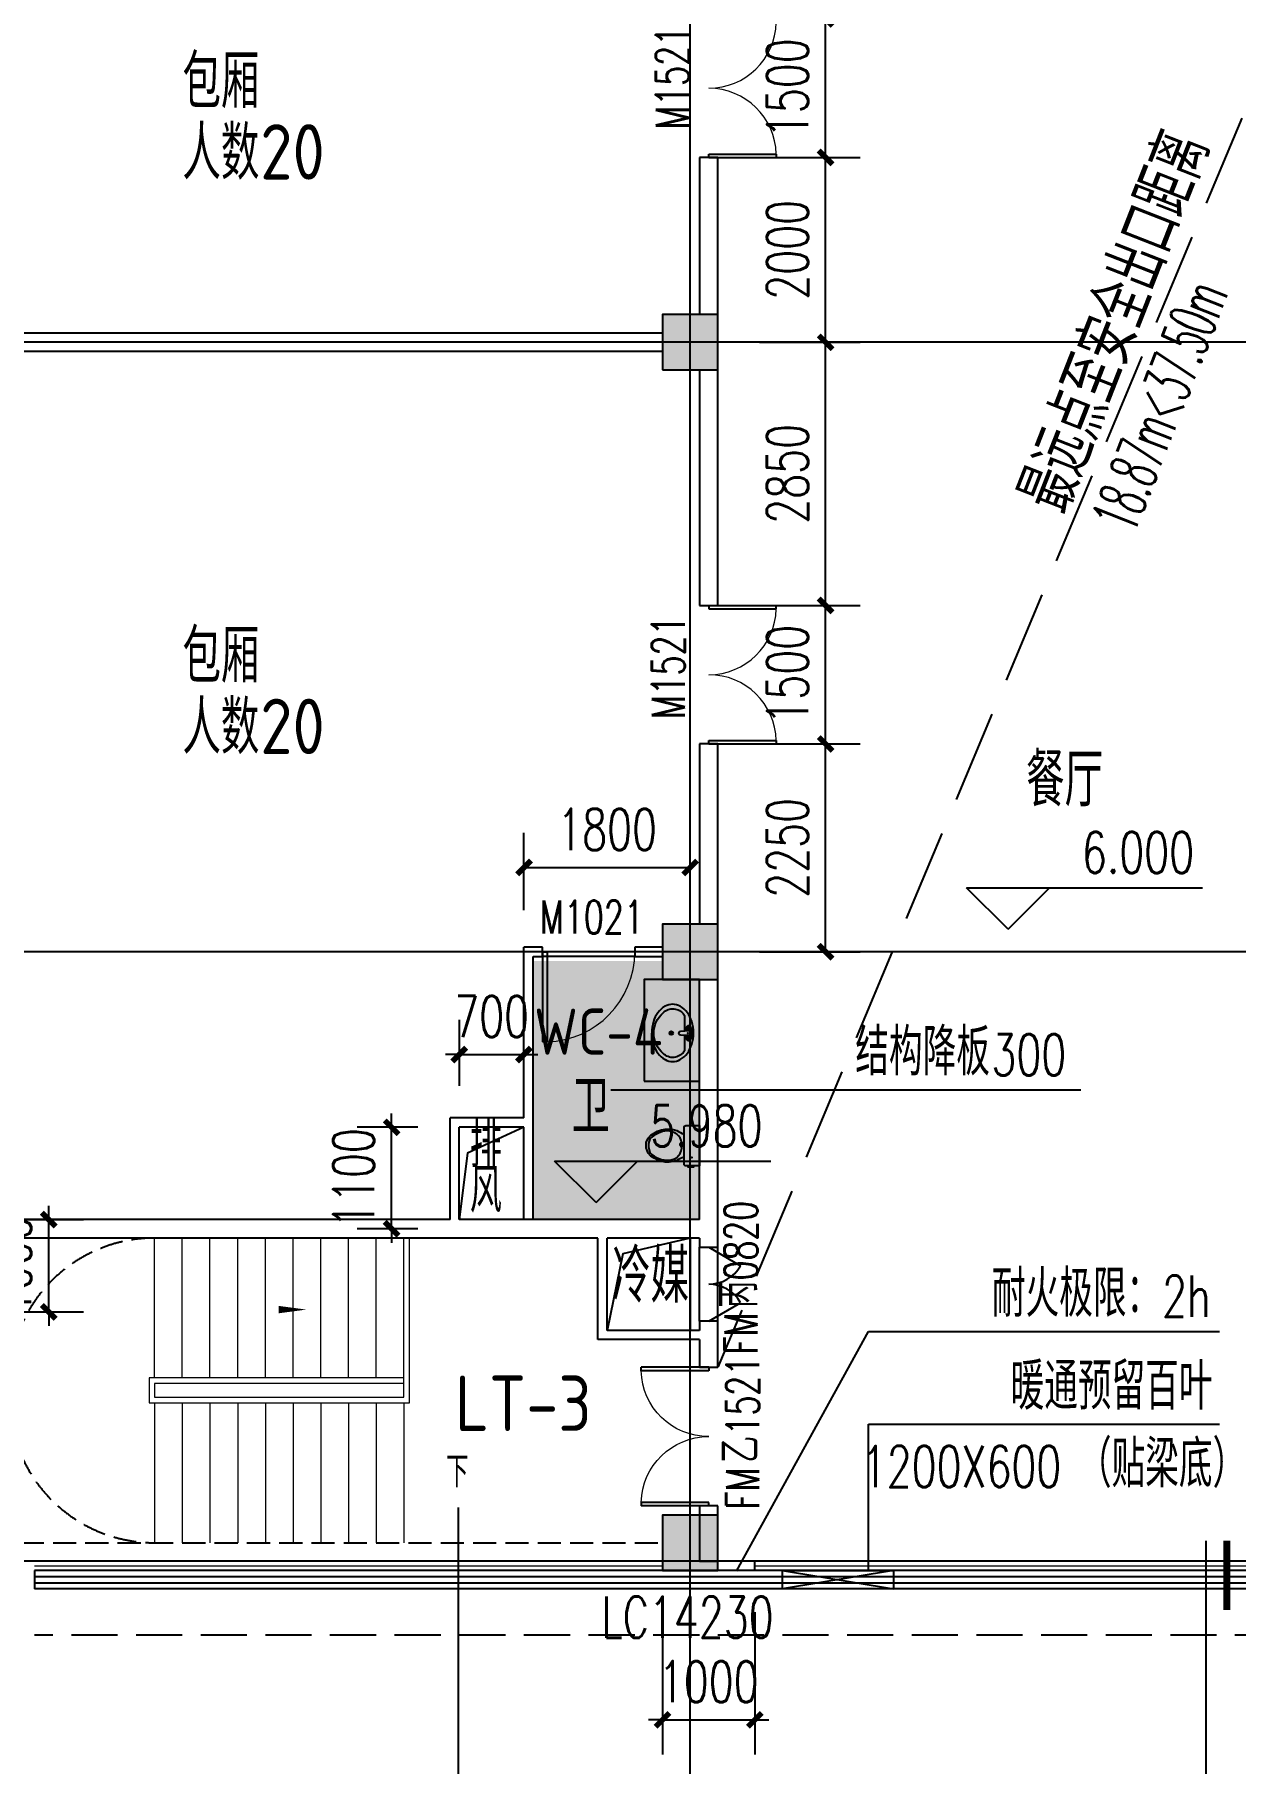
# Model space of a CAD drawing. Extents: x 1738711 to 2346805, y 1189731 to 2516152.
# Drawn here: x 1923092 to 1936096, y 1683836 to 1702557 of the extents above; entities that cross this region are included whole.
import ezdxf

# ---------------------------------------------------------------- set-up
doc = ezdxf.new("R2010")
doc.units = 0
doc.header["$LTSCALE"] = 1000
doc.header["$MEASUREMENT"] = 0
doc.linetypes.add('DASH', pattern=[0.35, 0.25, -0.1])
doc.linetypes.add('复件 140224通州运河二期售楼部条件图_t3$0$X-ME SHAFT SH$0$X-B2$0$WATER_LINE', pattern=[0])
for name, color, linetype in [('AR-TEXT', 7, 'Continuous'), ('COLUMN', 9, 'Continuous'), ('DIM_ELEV', 3, 'Continuous'), ('DIM_IDEN', 3, 'Continuous'), ('DIM_LEAD', 3, 'Continuous'), ('DIM_SYMB', 3, 'Continuous'), ('DOTE', 1, 'Continuous'), ('LVTRY', 6, 'Continuous'), ('PUB_DIM', 3, 'Continuous'), ('PUB_HATCH', 8, 'Continuous'), ('PUB_TEXT', 7, 'Continuous'), ('WALL', 40, 'Continuous'), ('WINDOW', 144, 'Continuous'), ('WINDOW_TEXT', 7, 'Continuous'), ('文字', 6, 'Continuous'), ('疏散距离', 211, 'DASH'), ('看线', 8, 'Continuous')]:
    doc.layers.add(name, color=color, linetype=linetype)
doc.layers.add('STAIR', color=2, linetype='Continuous', lineweight=5)
doc.layers.add('栏杆', color=6, linetype='Continuous', lineweight=15)
doc.styles.add('_TCH_DIM', font='SIMPLEX', dxfattribs={"bigfont": 'GBCBIG'})
doc.styles.add('_TCH_DIM_T3', font='SIMPLEX', dxfattribs={"width": 0.705882, "bigfont": 'GBCBIG'})
doc.styles.add('_TCH_WINDOW', font='SIMPLEX', dxfattribs={"height": 3.5, "bigfont": 'GBCBIG'})
doc.styles.get("Standard").update_dxf_attribs({"font": 'gbenor.shx', "bigfont": 'gbcbig.shx'})
doc.dimstyles.new('_TCH_ARCH&&150', dxfattribs={"dimtxt": 446.25, "dimasz": 150, "dimexe": 375, "dimexo": 450, "dimgap": 189.375, "dimtad": 1, "dimdec": 0, "dimzin": 0, "dimdsep": 46, "dimtxsty": '_TCH_DIM_T3', "dimblk": 'ARCHTICK', "dimcen": 0.09, "dimclrt": 7, "dimazin": 2, "dimtfac": 1, "dimtdec": 0, "dimtix": 1, "dimtmove": 2, "dimatfit": 3, "dimfxl": 1, "dimtolj": 1, "dimtzin": 0, "dimarcsym": 0})

# ---------------------------------------------------------------- blocks, each defined once
blk = doc.blocks.new('$lvtry$00000214')
at = {"color": 0}
blk.add_lwpolyline([(-198, -166), (198, -166, 0.414214), (218, -146), (218, 0), (-218, 0), (-218, -146, 0.414214)], format="xyb", close=True, dxfattribs=at)
blk.add_lwpolyline([(-218, -64), (-232, -64), (-232, -122), (-218, -122)], close=True, dxfattribs=at)
for points in [[(-124, -167, -0.078767), (-161, -243, 0.305356), (-82, -557), (-23, -578), (36, -578), (82, -557, 0.297885), (164, -243, -0.072356), (124, -167, 2.053922)], [(108, -225, -0.300989), (144, -427, -0.075183), (74, -538), (24, -552), (-13, -552), (-74, -538, -0.223014), (-156, -322, -0.196873), (-108, -225, -0.355349), (108, -225, -0.708891)]]:
    blk.add_lwpolyline(points, format="xyb", dxfattribs=at)
for p in [(-129, -81), (0, -357)]:
    blk.add_point(p, dxfattribs=at)
blk = doc.blocks.new('$lvtry$00000196')
at = {"color": 0}
for points in [[(219, -385, 0.106486), (289, -308, 0.130324), (310, -225, 0.130324), (289, -143, 0.106486), (219, -66, 0.084172), (123, -18, 0.073176), (0, 0, 0.073176), (-123, -18, 0.084172), (-219, -66, 0.106486), (-289, -143, 0.130324), (-310, -225, 0.130324), (-289, -308, 0.106486), (-219, -385, 0.084172), (-123, -433, 0.073176), (0, -451, 0.073176), (123, -433, 0.084172)], [(-22, -44), (-17, -142, 1), (21, -142), (26, -44, 0.493794)]]:
    blk.add_lwpolyline(points, format="xyb", close=True, dxfattribs=at)
for points in [[(-218, -329, -0.467303), (-199, -103, -0.154885), (-179, -96), (-17, -96, -0.154885)], [(21, -96), (183, -96, -0.154885), (203, -103, -0.467303), (222, -329, -0.210278), (2, -430, -0.210278), (-218, -329, -0.467303)]]:
    blk.add_lwpolyline(points, format="xyb", dxfattribs=at)
for points in [[(-52, -25), (56, -25)], [(-52, -78), (-20, -78)], [(24, -78), (56, -78)]]:
    blk.add_lwpolyline(points, dxfattribs=at)
for centre, radius in [((-52, -52), 19.4), ((-52, -52), 12.6), ((56, -52), 19.4), ((56, -52), 12.6), ((2, -241), 19.7), ((2, -241), 14.7)]:
    blk.add_circle(centre, radius, dxfattribs=at)
for centre, start, end in [((-52, -52), 90, 270), ((56, -52), 270, 90)]:
    blk.add_arc(centre, 26.5, start, end, dxfattribs=at)
for p in [(2, -62), (2, -241)]:
    blk.add_point(p, dxfattribs=at)
blk = doc.blocks.new('hgerahgrehre')
at = {"layer": '看线'}
for p, q in [((1923667, 1595055), (1923867, 1596255)), ((1923667, 1596255), (1923867, 1595055))]:
    blk.add_line(p, q, dxfattribs=at)
blk.add_lwpolyline([(1923667, 1595055), (1923667, 1596255), (1923867, 1596255), (1923867, 1595055)], close=True, dxfattribs=at)
blk = doc.blocks.new('_ArchTick')
at = {"color": 0, "linetype": 'ByBlock', "const_width": 0.4}
blk.add_lwpolyline([(-0.5, -0.5), (0.5, 0.5)], dxfattribs=at)
blk = doc.blocks.new('*D268')
at = {"layer": 'Defpoints', "color": 0, "transparency": 16777216}
for p in [(1929892, 1685925), (1930892, 1685925), (1930892, 1684308)]:
    blk.add_point(p, dxfattribs=at)
at = {"layer": 'PUB_DIM', "color": 0, "lineweight": -2, "transparency": 16777216}
for p, q in [((1929892, 1685475), (1929892, 1683933)), ((1930892, 1685475), (1930892, 1683933)), ((1929892, 1684308), (1929742, 1684308)), ((1929892, 1684308), (1930892, 1684308)), ((1930892, 1684308), (1931042, 1684308))]:
    blk.add_line(p, q, dxfattribs=at)
at = {"layer": 'PUB_DIM', "color": 0, "lineweight": -2, "transparency": 16777216, "xscale": 150, "yscale": 150, "zscale": 150}
blk.add_blockref('_ArchTick', (1929892, 1684308), dxfattribs=at)
at = {"layer": 'PUB_DIM', "color": 0, "lineweight": -2, "transparency": 16777216, "xscale": 150, "yscale": 150, "zscale": 150, "rotation": 180}
blk.add_blockref('_ArchTick', (1930892, 1684308), dxfattribs=at)
at = {"layer": 'PUB_DIM', "color": 7, "transparency": 16777216, "insert": (1930392, 1684721), "char_height": 446.2, "attachment_point": 5, "style": '_TCH_DIM_T3'}
blk.add_mtext('\\A1;1000', dxfattribs=at)
blk = doc.blocks.new('*D324')
at = {"layer": 'Defpoints', "color": 0, "transparency": 16777216}
for p in [(1928392, 1691512), (1927692, 1690725), (1928392, 1690725)]:
    blk.add_point(p, dxfattribs=at)
at = {"layer": 'PUB_DIM', "color": 0, "lineweight": -2, "transparency": 16777216}
for p, q in [((1927692, 1691175), (1927692, 1691887)), ((1928392, 1691175), (1928392, 1691887)), ((1927692, 1691512), (1927542, 1691512)), ((1927692, 1691512), (1928392, 1691512)), ((1928392, 1691512), (1928542, 1691512))]:
    blk.add_line(p, q, dxfattribs=at)
at = {"layer": 'PUB_DIM', "color": 0, "lineweight": -2, "transparency": 16777216, "xscale": 150, "yscale": 150, "zscale": 150}
blk.add_blockref('_ArchTick', (1927692, 1691512), dxfattribs=at)
at = {"layer": 'PUB_DIM', "color": 0, "lineweight": -2, "transparency": 16777216, "xscale": 150, "yscale": 150, "zscale": 150, "rotation": 180}
blk.add_blockref('_ArchTick', (1928392, 1691512), dxfattribs=at)
at = {"layer": 'PUB_DIM', "color": 7, "transparency": 16777216, "insert": (1928042, 1691924), "char_height": 446.2, "attachment_point": 5, "style": '_TCH_DIM_T3'}
blk.add_mtext('\\A1;700', dxfattribs=at)
blk = doc.blocks.new('*D325')
at = {"layer": 'Defpoints', "color": 0, "transparency": 16777216}
for p in [(1926959, 1690725), (1927692, 1690725), (1927692, 1689625)]:
    blk.add_point(p, dxfattribs=at)
at = {"layer": 'PUB_DIM', "color": 0, "lineweight": -2, "transparency": 16777216}
for p, q in [((1926959, 1690725), (1926959, 1690875)), ((1927242, 1690725), (1926584, 1690725)), ((1926959, 1689625), (1926959, 1690725)), ((1927242, 1689625), (1926584, 1689625)), ((1926959, 1689625), (1926959, 1689475))]:
    blk.add_line(p, q, dxfattribs=at)
at = {"layer": 'PUB_DIM', "color": 0, "lineweight": -2, "transparency": 16777216, "xscale": 150, "yscale": 150, "zscale": 150}
for p, rotation in [((1926959, 1690725), 270), ((1926959, 1689625), 90)]:
    blk.add_blockref('_ArchTick', p, dxfattribs=dict(at, rotation=rotation))
at = {"layer": 'PUB_DIM', "color": 7, "transparency": 16777216, "insert": (1926547, 1690175), "char_height": 446.2, "attachment_point": 5, "rotation": 90, "style": '_TCH_DIM_T3'}
blk.add_mtext('\\A1;1100', dxfattribs=at)
blk = doc.blocks.new('*D2798')
at = {"layer": 'Defpoints', "color": 0, "transparency": 16777216}
for p in [(1930192, 1693538), (1928392, 1692625), (1930192, 1692625)]:
    blk.add_point(p, dxfattribs=at)
at = {"layer": 'PUB_DIM', "color": 0, "lineweight": -2, "transparency": 16777216}
for p, q in [((1928392, 1693075), (1928392, 1693913)), ((1930192, 1693075), (1930192, 1693913)), ((1928392, 1693538), (1930192, 1693538))]:
    blk.add_line(p, q, dxfattribs=at)
at = {"layer": 'PUB_DIM', "color": 0, "lineweight": -2, "transparency": 16777216, "xscale": 150, "yscale": 150, "zscale": 150, "rotation": 180}
blk.add_blockref('_ArchTick', (1928392, 1693538), dxfattribs=at)
at = {"layer": 'PUB_DIM', "color": 0, "lineweight": -2, "transparency": 16777216, "xscale": 150, "yscale": 150, "zscale": 150}
blk.add_blockref('_ArchTick', (1930192, 1693538), dxfattribs=at)
at = {"layer": 'PUB_DIM', "color": 7, "transparency": 16777216, "insert": (1929292, 1693950), "char_height": 446.2, "attachment_point": 5, "style": '_TCH_DIM_T3'}
blk.add_mtext('\\A1;1800', dxfattribs=at)
blk = doc.blocks.new('*D2936')
at = {"layer": 'Defpoints', "color": 0, "transparency": 16777216}
for p in [(1930492, 1694875), (1931658, 1694875), (1930492, 1692625)]:
    blk.add_point(p, dxfattribs=at)
at = {"layer": 'PUB_DIM', "color": 0, "lineweight": -2, "transparency": 16777216}
for p, q in [((1930942, 1694875), (1932033, 1694875)), ((1931658, 1692625), (1931658, 1694875)), ((1930942, 1692625), (1932033, 1692625))]:
    blk.add_line(p, q, dxfattribs=at)
at = {"layer": 'PUB_DIM', "color": 0, "lineweight": -2, "transparency": 16777216, "xscale": 150, "yscale": 150, "zscale": 150}
for p, rotation in [((1931658, 1694875), 90), ((1931658, 1692625), 270)]:
    blk.add_blockref('_ArchTick', p, dxfattribs=dict(at, rotation=rotation))
at = {"layer": 'PUB_DIM', "color": 7, "transparency": 16777216, "insert": (1931245, 1693750), "char_height": 446.2, "attachment_point": 5, "rotation": 90, "style": '_TCH_DIM_T3'}
blk.add_mtext('\\A1;2250', dxfattribs=at)
blk = doc.blocks.new('*D2937')
at = {"layer": 'Defpoints', "color": 0, "transparency": 16777216}
for p in [(1930492, 1696375), (1931658, 1696375), (1930492, 1694875)]:
    blk.add_point(p, dxfattribs=at)
at = {"layer": 'PUB_DIM', "color": 0, "lineweight": -2, "transparency": 16777216}
for p, q in [((1930942, 1696375), (1932033, 1696375)), ((1931658, 1694875), (1931658, 1696375)), ((1930942, 1694875), (1932033, 1694875))]:
    blk.add_line(p, q, dxfattribs=at)
at = {"layer": 'PUB_DIM', "color": 0, "lineweight": -2, "transparency": 16777216, "xscale": 150, "yscale": 150, "zscale": 150}
for p, rotation in [((1931658, 1696375), 90), ((1931658, 1694875), 270)]:
    blk.add_blockref('_ArchTick', p, dxfattribs=dict(at, rotation=rotation))
at = {"layer": 'PUB_DIM', "color": 7, "transparency": 16777216, "insert": (1931245, 1695625), "char_height": 446.2, "attachment_point": 5, "rotation": 90, "style": '_TCH_DIM_T3'}
blk.add_mtext('\\A1;1500', dxfattribs=at)
blk = doc.blocks.new('*D2938')
at = {"layer": 'Defpoints', "color": 0, "transparency": 16777216}
for p in [(1930492, 1699225), (1931658, 1699225), (1930492, 1696375)]:
    blk.add_point(p, dxfattribs=at)
at = {"layer": 'PUB_DIM', "color": 0, "lineweight": -2, "transparency": 16777216}
for p, q in [((1930942, 1699225), (1932033, 1699225)), ((1931658, 1696375), (1931658, 1699225)), ((1930942, 1696375), (1932033, 1696375))]:
    blk.add_line(p, q, dxfattribs=at)
at = {"layer": 'PUB_DIM', "color": 0, "lineweight": -2, "transparency": 16777216, "xscale": 150, "yscale": 150, "zscale": 150}
for p, rotation in [((1931658, 1699225), 90), ((1931658, 1696375), 270)]:
    blk.add_blockref('_ArchTick', p, dxfattribs=dict(at, rotation=rotation))
at = {"layer": 'PUB_DIM', "color": 7, "transparency": 16777216, "insert": (1931245, 1697800), "char_height": 446.2, "attachment_point": 5, "rotation": 90, "style": '_TCH_DIM_T3'}
blk.add_mtext('\\A1;2850', dxfattribs=at)
blk = doc.blocks.new('*D2939')
at = {"layer": 'Defpoints', "color": 0, "transparency": 16777216}
for p in [(1930492, 1701226), (1931658, 1701226), (1930492, 1699225)]:
    blk.add_point(p, dxfattribs=at)
at = {"layer": 'PUB_DIM', "color": 0, "lineweight": -2, "transparency": 16777216}
for p, q in [((1930942, 1701226), (1932033, 1701226)), ((1931658, 1699225), (1931658, 1701226)), ((1930942, 1699225), (1932033, 1699225))]:
    blk.add_line(p, q, dxfattribs=at)
at = {"layer": 'PUB_DIM', "color": 0, "lineweight": -2, "transparency": 16777216, "xscale": 150, "yscale": 150, "zscale": 150}
for p, rotation in [((1931658, 1701226), 90), ((1931658, 1699225), 270)]:
    blk.add_blockref('_ArchTick', p, dxfattribs=dict(at, rotation=rotation))
at = {"layer": 'PUB_DIM', "color": 7, "transparency": 16777216, "insert": (1931245, 1700226), "char_height": 446.2, "attachment_point": 5, "rotation": 90, "style": '_TCH_DIM_T3'}
blk.add_mtext('\\A1;2000', dxfattribs=at)
blk = doc.blocks.new('*D2940')
at = {"layer": 'Defpoints', "color": 0, "transparency": 16777216}
for p in [(1930492, 1702726), (1931658, 1702726), (1930492, 1701226)]:
    blk.add_point(p, dxfattribs=at)
at = {"layer": 'PUB_DIM', "color": 0, "lineweight": -2, "transparency": 16777216}
for p, q in [((1930942, 1702726), (1932033, 1702726)), ((1931658, 1701226), (1931658, 1702726)), ((1930942, 1701226), (1932033, 1701226))]:
    blk.add_line(p, q, dxfattribs=at)
at = {"layer": 'PUB_DIM', "color": 0, "lineweight": -2, "transparency": 16777216, "xscale": 150, "yscale": 150, "zscale": 150}
for p, rotation in [((1931658, 1702726), 90), ((1931658, 1701226), 270)]:
    blk.add_blockref('_ArchTick', p, dxfattribs=dict(at, rotation=rotation))
at = {"layer": 'PUB_DIM', "color": 7, "transparency": 16777216, "insert": (1931245, 1701976), "char_height": 446.2, "attachment_point": 5, "rotation": 90, "style": '_TCH_DIM_T3'}
blk.add_mtext('\\A1;1500', dxfattribs=at)
blk = doc.blocks.new('*D2975')
at = {"layer": 'Defpoints', "color": 0, "transparency": 16777216}
for p in [(1922392, 1689725), (1923246, 1689725), (1922392, 1688725)]:
    blk.add_point(p, dxfattribs=at)
at = {"layer": 'PUB_DIM', "color": 0, "lineweight": -2, "transparency": 16777216}
for p, q in [((1923246, 1689725), (1923246, 1689875)), ((1922842, 1689725), (1923621, 1689725)), ((1923246, 1688725), (1923246, 1689725)), ((1922842, 1688725), (1923621, 1688725)), ((1923246, 1688725), (1923246, 1688575))]:
    blk.add_line(p, q, dxfattribs=at)
at = {"layer": 'PUB_DIM', "color": 0, "lineweight": -2, "transparency": 16777216, "xscale": 150, "yscale": 150, "zscale": 150}
for p, rotation in [((1923246, 1689725), 270), ((1923246, 1688725), 90)]:
    blk.add_blockref('_ArchTick', p, dxfattribs=dict(at, rotation=rotation))
at = {"layer": 'PUB_DIM', "color": 7, "transparency": 16777216, "insert": (1922834, 1689225), "char_height": 446.2, "attachment_point": 5, "rotation": 90, "style": '_TCH_DIM_T3'}
blk.add_mtext('\\A1;1000', dxfattribs=at)
blk = doc.blocks.new('$TCHSYS$WIN2D')
for p, q in [((-0.5, 0.5), (0.5, 0.5)), ((-0.5, 0.5), (-0.5, -0.5)), ((0.5, 0.5), (0.5, -0.5)), ((0.5, 0.1667), (-0.5, 0.1667)), ((0.5, -0.1667), (-0.5, -0.1667)), ((-0.5, -0.5), (0.5, -0.5))]:
    blk.add_line(p, q)
blk = doc.blocks.new('$DorLib2D$00000002')
for p, q in [((-0.5, 0), (-0.5, 0.4875)), ((-0.475, 0.4875), (-0.5, 0.4875)), ((-0.475, 0), (-0.475, 0.4875)), ((0.475, 0), (0.475, 0.4875)), ((0.475, 0.4875), (0.5, 0.4875)), ((0.5, 0), (0.5, 0.4875)), ((-0.5, 0), (-0.475, 0)), ((0.5, 0), (0.475, 0))]:
    blk.add_line(p, q)
at = {"lineweight": 13}
for centre, start, end in [((-0.4875, 0), 0, 88.53072), ((0.4875, 0), 91.46928, 180)]:
    blk.add_arc(centre, 0.4875, start, end, dxfattribs=at)
blk = doc.blocks.new('$DorLib2D$00000001')
for p, q in [((0.45, 0.975), (0.5, 0.975)), ((0.45, 0), (0.45, 0.975)), ((0.5, 0), (0.5, 0.975)), ((0.5, 0), (0.45, 0))]:
    blk.add_line(p, q)
at = {"lineweight": 13}
blk.add_arc((0.475, 0), 0.975, 91.4693, 180, dxfattribs=at)
blk = doc.blocks.new('$DorLib2D$00000231')
at = {"color": 0}
for p, q in [((-0.5, 0), (-0.25, 0.433)), ((0.5, 0), (0.25, 0.433))]:
    blk.add_line(p, q, dxfattribs=at)
for centre, start, end in [((-0.5, 0), 0, 60), ((0.5, 0), 120, 180)]:
    blk.add_arc(centre, 0.5, start, end, dxfattribs=at)
blk = doc.blocks.new('_FZH')
blk.add_lwpolyline([(-0.5, -0.5), (0.5, -0.5), (0.5, 0.5), (-0.5, 0.5)], close=True)
at = {"layer": 'PUB_HATCH'}
blk.add_solid([(-0.5, -0.5), (0.5, -0.5), (-0.5, 0.5), (0.5, 0.5)], dxfattribs=at)

msp = doc.modelspace()

# ---------------------------------------------------------------- hatches: boundary and pattern name
at = {"layer": '看线'}
h = msp.add_hatch(dxfattribs=at)
h.set_pattern_fill('碎沙', color=256, scale=100, style=0)
h.set_pattern_definition([(37.5, (0, 0), (-8.000156, 244.706619), [0, -193.04, 0, -215.9, 0, -206.375]), (7.5, (0, 0), (224.76164, 358.41255), [0, -104.14, 0, -173.99, 0, -66.675]), (327.5, (-156.2, 0), (395.496185, 0.718592), [0, -63.5, 0, -228.6, 0, -298.45]), (317.5, (-156.2, 0), (381.778226, 111.46466), [0, -31.75, 0, -149.86, 0, -171.45])])
h.paths.add_polyline_path([(1928491.9, 1705925.4), (1928491.9, 1708525.4), (1930291.9, 1708525.4), (1930291.9, 1706125.4), (1929891.9, 1706125.4), (1929891.9, 1705925.4)])
h.paths.add_polyline_path([(1928491.9, 1703125.4), (1928491.9, 1705725.4), (1929891.9, 1705725.4), (1929891.9, 1705525.4), (1930291.9, 1705525.4), (1930291.9, 1703125.4)])
h.paths.add_polyline_path([(1928491.9, 1689725.4), (1928491.9, 1692525.4), (1929891.9, 1692525.4), (1929891.9, 1692325.4), (1930291.9, 1692325.4), (1930291.9, 1689775.4), (1930291.9, 1689725.4)])

# ---------------------------------------------------------------- linework, layer by layer
at = {"layer": 'DIM_ELEV'}
for p, q in [((1933634.3, 1692869.1), (1933184.3, 1693319.1)), ((1933184.3, 1693319.1), (1935738.2, 1693319.1)), ((1933634.3, 1692869.1), (1934084.3, 1693319.1)), ((1929172.8, 1689908.8), (1928722.8, 1690358.8)), ((1928722.8, 1690358.8), (1931064.7, 1690358.8)), ((1929172.8, 1689908.8), (1929622.8, 1690358.8))]:
    msp.add_line(p, q, dxfattribs=at)
at = {"layer": 'DIM_IDEN'}
for p, q in [((1927678.1, 1686606.2), (1927678.1, 1674300.5)), ((1935776.8, 1686247.2), (1935776.8, 1673934.1))]:
    msp.add_line(p, q, dxfattribs=at)
msp.add_lwpolyline([(1927678.1, 1686606.2, 1), (1927678.1, 1686606.2, 1)], format="xyb", close=True, dxfattribs=at)
at = {"layer": 'DIM_IDEN', "const_width": 75}
msp.add_lwpolyline([(1936001.8, 1686247.2), (1936001.8, 1685497.2)], dxfattribs=at)
at = {"layer": 'DIM_LEAD'}
for p, q in [((1929332.8, 1691129.5), (1931974.6, 1691129.5)), ((1931974.6, 1691129.5), (1934421.5, 1691129.5)), ((1930691.9, 1685919.3), (1932123.8, 1688514.2)), ((1930691.9, 1685919.3), (1932123.8, 1688514.2)), ((1932123.8, 1688514.2), (1935923.9, 1688514.2)), ((1932123.8, 1685925.4), (1932123.8, 1687509.8)), ((1932123.8, 1685925.4), (1932123.8, 1687509.8)), ((1932123.8, 1687509.8), (1935923.9, 1687509.8))]:
    msp.add_line(p, q, dxfattribs=at)
at = {"layer": 'DIM_SYMB'}
msp.add_lwpolyline([(1927441.9, 1687000.4, 0, 0, 0), (1923525, 1687000.4, 0, 0, 0), (1923525, 1688750.4, 0, 0, 0), (1926035.2, 1688750.4, 0, 80, 0), (1925735.2, 1688750.4, 0, 0, 0)], format="xyseb", dxfattribs=at)
at = {"layer": 'DOTE'}
for p, q in [((1930191.9, 1683557.1), (1930191.9, 1721249.3)), ((2001891.9, 1699225.4), (1919991.9, 1699225.4)), ((2001891.9, 1692625.4), (1919991.9, 1692625.4)), ((2001891.9, 1686025.4), (1919991.9, 1686025.4))]:
    msp.add_line(p, q, dxfattribs=at)
at = {"layer": 'LVTRY'}
msp.add_lwpolyline([(1929691.9, 1691225.4), (1930291.9, 1691225.4), (1930291.9, 1692325.4), (1929691.9, 1692325.4)], close=True, dxfattribs=at)
at = {"layer": 'STAIR'}
for p, q in [((1924391.9, 1688010.4), (1924391.9, 1689525.4)), ((1924691.9, 1688010.4), (1924691.9, 1689525.4)), ((1924991.9, 1688010.4), (1924991.9, 1689525.4)), ((1925291.9, 1688010.4), (1925291.9, 1689525.4)), ((1925591.9, 1688010.4), (1925591.9, 1689525.4)), ((1925891.9, 1688010.4), (1925891.9, 1689525.4)), ((1926191.9, 1688010.4), (1926191.9, 1689525.4)), ((1926491.9, 1688010.4), (1926491.9, 1689525.4)), ((1926791.9, 1688010.4), (1926791.9, 1689525.4)), ((1927091.9, 1687800.4), (1927091.9, 1689525.4)), ((1927151.9, 1687740.4), (1927151.9, 1689525.4)), ((1927091.9, 1688010.4), (1924331.9, 1688010.4)), ((1924331.9, 1688010.4), (1924331.9, 1687740.4)), ((1927091.9, 1687950.4), (1924391.9, 1687950.4)), ((1924391.9, 1687950.4), (1924391.9, 1687800.4)), ((1924331.9, 1687740.4), (1927151.9, 1687740.4)), ((1924391.9, 1687800.4), (1927091.9, 1687800.4)), ((1924391.9, 1687740.4), (1924391.9, 1686225.4)), ((1924691.9, 1687740.4), (1924691.9, 1686225.4)), ((1924991.9, 1687740.4), (1924991.9, 1686225.4)), ((1925291.9, 1687740.4), (1925291.9, 1686225.4)), ((1925591.9, 1687740.4), (1925591.9, 1686225.4)), ((1925891.9, 1687740.4), (1925891.9, 1686225.4)), ((1926191.9, 1687740.4), (1926191.9, 1686225.4)), ((1926491.9, 1687740.4), (1926491.9, 1686225.4)), ((1926791.9, 1687740.4), (1926791.9, 1686225.4)), ((1927091.9, 1687740.4), (1927091.9, 1686225.4))]:
    msp.add_line(p, q, dxfattribs=at)
at = {"layer": 'WALL'}
for p, q in [((1930491.9, 1701225.9), (1930291.9, 1701225.9)), ((1930291.9, 1701225.9), (1930291.9, 1699525.4)), ((1930491.9, 1699525.4), (1930491.9, 1701225.9)), ((1929891.9, 1699325.4), (1922591.9, 1699325.4)), ((1929891.9, 1699125.4), (1922591.9, 1699125.4)), ((1930291.9, 1698925.4), (1930291.9, 1696375.4)), ((1930491.9, 1696375.4), (1930491.9, 1698925.4)), ((1930291.9, 1696375.4), (1930491.9, 1696375.4)), ((1930491.9, 1694875.4), (1930291.9, 1694875.4)), ((1930291.9, 1694875.4), (1930291.9, 1692925.4)), ((1930491.9, 1692925.4), (1930491.9, 1694875.4)), ((1928591.9, 1692675.4), (1928391.9, 1692675.4)), ((1928391.9, 1690825.4), (1928391.9, 1692675.4)), ((1928491.9, 1692575.4), (1928591.9, 1692575.4)), ((1928491.9, 1690775.4), (1928491.9, 1692575.4)), ((1928591.9, 1692575.4), (1928591.9, 1692675.4)), ((1929891.9, 1692675.4), (1929591.9, 1692675.4)), ((1929591.9, 1692675.4), (1929591.9, 1692575.4)), ((1929591.9, 1692575.4), (1929891.9, 1692575.4)), ((1930291.9, 1689725.4), (1930291.9, 1692325.4)), ((1930491.9, 1689625.4), (1930491.9, 1692325.4)), ((1928391.9, 1690825.4), (1927591.9, 1690825.4)), ((1927591.9, 1689725.4), (1927591.9, 1690825.4)), ((1928391.9, 1690725.4), (1927691.9, 1690725.4)), ((1927691.9, 1689725.4), (1927691.9, 1690725.4)), ((1928391.9, 1689725.4), (1928391.9, 1690725.4)), ((1928491.9, 1689725.4), (1928491.9, 1690775.4)), ((1927591.9, 1689725.4), (1922191.9, 1689725.4)), ((1927741.9, 1689725.4), (1927691.9, 1689725.4)), ((1928391.9, 1689725.4), (1927741.9, 1689725.4)), ((1928791.9, 1689725.4), (1928391.9, 1689725.4)), ((1929041.9, 1689725.4), (1928791.9, 1689725.4)), ((1929241.9, 1689725.4), (1929041.9, 1689725.4)), ((1930291.9, 1689725.4), (1929241.9, 1689725.4)), ((1927641.9, 1689525.4), (1922391.9, 1689525.4)), ((1927741.9, 1689525.4), (1927641.9, 1689525.4)), ((1928391.9, 1689525.4), (1927741.9, 1689525.4)), ((1928791.9, 1689525.4), (1928391.9, 1689525.4)), ((1929041.9, 1689525.4), (1928791.9, 1689525.4)), ((1929191.9, 1689525.4), (1929041.9, 1689525.4)), ((1929191.9, 1688425.4), (1929191.9, 1689525.4)), ((1930291.9, 1689525.4), (1929291.9, 1689525.4)), ((1929291.9, 1688525.4), (1929291.9, 1689525.4)), ((1930291.9, 1688425.4), (1929191.9, 1688425.4)), ((1930291.9, 1688525.4), (1929291.9, 1688525.4)), ((1930891.9, 1686025.4), (1930491.9, 1686025.4)), ((1930491.9, 1685925.4), (1930491.9, 1686025.4)), ((1930891.9, 1685925.4), (1930891.9, 1686025.4)), ((1930891.9, 1685925.4), (1930491.9, 1685925.4))]:
    msp.add_line(p, q, dxfattribs=at)
at = {"layer": 'WALL', "linetype": '复件 140224通州运河二期售楼部条件图_t3$0$X-ME SHAFT SH$0$X-B2$0$WATER_LINE'}
for p, q in [((1930491.9, 1689425.4), (1930491.9, 1689625.4)), ((1930291.9, 1689525.4), (1930291.9, 1689425.4)), ((1930291.9, 1689425.4), (1930491.9, 1689425.4)), ((1930491.9, 1688625.4), (1930291.9, 1688625.4)), ((1930291.9, 1688625.4), (1930291.9, 1688525.4)), ((1930491.9, 1688475.4), (1930491.9, 1688625.4)), ((1930291.9, 1688425.4), (1930291.9, 1688125.4)), ((1930491.9, 1688125.4), (1930491.9, 1688475.4)), ((1930291.9, 1688125.4), (1930491.9, 1688125.4)), ((1930491.9, 1686625.4), (1930291.9, 1686625.4)), ((1930291.9, 1686625.4), (1930291.9, 1686025.4)), ((1930491.9, 1686025.4), (1930491.9, 1686625.4)), ((1930291.9, 1686025.4), (1930491.9, 1686025.4))]:
    msp.add_line(p, q, dxfattribs=at)
at = {"layer": 'WINDOW'}
for p, q in [((1929591.9, 1692575.4), (1928591.9, 1692575.4)), ((1930291.9, 1688625.4), (1930291.9, 1689425.4)), ((1930491.9, 1688625.4), (1930491.9, 1689425.4))]:
    msp.add_line(p, q, dxfattribs=at)
at = {"layer": '栏杆'}
for points in [[(1923092.6, 1686025.4), (1929891.9, 1686025.4)], [(1930891.9, 1686025.4), (1937291.2, 1686025.4)], [(1923092.6, 1685975.4), (1929891.9, 1685975.4)], [(1930891.9, 1685975.4), (1937291.2, 1685975.4)]]:
    msp.add_lwpolyline(points, dxfattribs=at)
at = {"layer": '疏散距离', "ltscale": 4}
msp.add_lwpolyline([(1937791.9, 1705525.4), (1930491.9, 1688125.4)], dxfattribs=at)
at = {"layer": '看线', "ltscale": 2}
msp.add_line((1930191.9, 1689525.4), (1930191.9, 1688525.4), dxfattribs=at)
at = {"layer": '看线', "linetype": 'DASH'}
msp.add_line((1922591.9, 1686225.4), (1929891.9, 1686225.4), dxfattribs=at)
at = {"layer": '看线', "linetype": 'DASH', "ltscale": 2}
msp.add_line((1937291.2, 1685225.4), (1923092.2, 1685225.4), dxfattribs=at)
at = {"layer": '看线'}
msp.add_lwpolyline([(1928391.9, 1690725.4), (1927780.4, 1690444.1), (1927691.9, 1689725.4)], dxfattribs=at)
at = {"layer": '看线', "ltscale": 2}
msp.add_lwpolyline([(1930191.9, 1689525.4), (1929461.7, 1689355.8), (1929291.9, 1688525.4)], dxfattribs=at)
at = {"layer": '看线', "linetype": 'DASH'}
for centre, start, end in [((1924391.9, 1687950.4), 90, 182.7294), ((1924391.9, 1687800.4), 177.2706, 270)]:
    msp.add_arc(centre, 1575, start, end, dxfattribs=at)

# ---------------------------------------------------------------- block references
at = {"rotation": 270}
msp.add_blockref('hgerahgrehre', (336137.3, 3609592.7), dxfattribs=at)
at = {"layer": 'COLUMN', "linetype": '复件 140224通州运河二期售楼部条件图_t3$0$X-ME SHAFT SH$0$X-B2$0$WATER_LINE', "xscale": 600, "yscale": 600, "zscale": 600}
for p in [(1930191.9, 1699225.4), (1930191.9, 1692625.4), (1930191.9, 1686225.4)]:
    msp.add_blockref('_FZH', p, dxfattribs=at)
at = {"layer": 'LVTRY', "xscale": -1, "yscale": -1, "rotation": 90}
msp.add_blockref('$lvtry$00000196', (1930227.1, 1691746.3, 0), dxfattribs=at)
at = {"layer": 'LVTRY', "xscale": -1, "rotation": 270}
msp.add_blockref('$lvtry$00000214', (1930291.9, 1690525.4), dxfattribs=at)
at = {"layer": 'WINDOW'}
ref = msp.add_blockref('$DorLib2D$00000002', (1930391.9, 1701975.9), dxfattribs=dict(at, xscale=-1500, yscale=-1500, zscale=-1500, rotation=90.00000000035459))
ref.add_attrib('A', 'M1521', (1930175.5, 1701527.5), dxfattribs={"layer": 'WINDOW_TEXT', "ltscale": 0.5, "height": 357, "rotation": 90, "style": '_TCH_WINDOW', "width": 0.705882})
ref = msp.add_blockref('$DorLib2D$00000002', (1930391.9, 1695625.4), dxfattribs=dict(at, xscale=-1500, yscale=-1500, zscale=-1500, rotation=90.00000000032743))
ref.add_attrib('A', 'M1521', (1930133, 1695143.3), dxfattribs={"layer": 'WINDOW_TEXT', "ltscale": 0.5, "height": 357, "rotation": 90, "style": '_TCH_WINDOW', "width": 0.705882})
ref = msp.add_blockref('$DorLib2D$00000001', (1929091.9, 1692625.4), dxfattribs=dict(at, xscale=1000, yscale=1000, zscale=1000, rotation=179.9999999710814))
ref.add_attrib('A', 'M1021', (1928565.3, 1692821.9), dxfattribs={"layer": 'WINDOW_TEXT', "ltscale": 0.5, "height": 357, "rotation": 360, "style": '_TCH_WINDOW', "width": 0.705882})
at = {"layer": 'WINDOW', "rotation": 90}
for name, p, xscale, yscale, zscale in [('$DorLib2D$00000231', (1930391.9, 1689025.4), -800, -800, -800), ('$DorLib2D$00000002', (1930391.9, 1687375.4), -1500, 1500, -1500)]:
    msp.add_blockref(name, p, dxfattribs=dict(at, xscale=xscale, yscale=yscale, zscale=zscale))
at = {"layer": 'WINDOW', "linetype": '复件 140224通州运河二期售楼部条件图_t3$0$X-ME SHAFT SH$0$X-B2$0$WATER_LINE'}
ref = msp.add_blockref('$TCHSYS$WIN2D', (1930191.9, 1685825.4), dxfattribs=dict(at, xscale=14199, yscale=-200, zscale=14199, rotation=180.0000000044952))
ref.add_attrib('A', 'LC14230', (1929231.9, 1685195.9), dxfattribs={"layer": 'WINDOW_TEXT', "linetype": '复件 140224通州运河二期售楼部条件图_t3$0$X-ME SHAFT SH$0$X-B2$0$WATER_LINE', "ltscale": 0.5, "height": 446.25, "rotation": 0, "style": '_TCH_WINDOW', "width": 0.705882})

# ---------------------------------------------------------------- texts
at = {"layer": 'AR-TEXT'}
for s, height, p in [('包厢', 578.72, (1924693.3, 1701757.3)), ('人数', 578.72, (1924693.3, 1700986.7)), ('20', 600, (1925535.8, 1700986.7)), ('包厢', 578.72, (1924693.3, 1695536.4)), ('人数', 578.72, (1924693.3, 1694765.8)), ('20', 600, (1925535.8, 1694765.8)), ('餐厅', 578.72, (1933829.5, 1694197.5)), ('WC-4', 500, (1928500.6, 1691510.4)), ('卫', 578.7, (1928906.6, 1690657.6)), ('排', 482.3, (1927805.1, 1690288.9)), ('风', 482.3, (1927805.1, 1689801.4)), ('冷媒', 578.72, (1929345.9, 1688825.7)), ('LT-3', 600, (1927644.9, 1687436.1))]:
    msp.add_text(s, height=height, dxfattribs=at).set_placement(p)
at = {"layer": 'DIM_LEAD', "color": 7, "style": '_TCH_DIM'}
msp.add_text('最远点至安全出口距离', height=600, rotation=68.62172, dxfattribs=at).set_placement((1934277.4, 1697329.9))
at = {"layer": 'PUB_TEXT', "color": 7, "style": '_TCH_DIM', "width": 0.705882}
for s, p in [('6.000', (1934433.2, 1693476.6)), ('300', (1933454, 1691287)), ('5.980', (1929759.7, 1690516.3)), ('2h', (1935301.4, 1688671.7)), ('1200X600', (1932050.1, 1686827.3))]:
    msp.add_text(s, height=446.25, dxfattribs=at).set_placement(p)
at = {"layer": 'PUB_TEXT', "color": 7, "style": '_TCH_DIM'}
for s, height, p in [('结构降板', 506.38, (1931979.6, 1691287)), ('耐火极限：', 506.38, (1933458.3, 1688671.7)), ('暖通预留百叶', 506.38, (1933660.8, 1687667.3)), ('（贴梁底）', 506.38, (1934390.1, 1686827.3)), ('下', 337.6, (1927546.9, 1686825.4))]:
    msp.add_text(s, height=height, dxfattribs=at).set_placement(p)
at = {"layer": 'WINDOW_TEXT', "style": '_TCH_WINDOW', "width": 0.705882}
for s, p in [('0820', (1930919.3, 1689064.8)), ('FM', (1930919.3, 1688265.9)), ('1521', (1930939.8, 1687386.4)), ('FM', (1930939.8, 1686587.5))]:
    msp.add_text(s, height=357, rotation=90, dxfattribs=at).set_placement(p)
at = {"layer": 'WINDOW_TEXT', "style": '_TCH_WINDOW'}
for s, p in [('丙', (1930919.3, 1688769.9)), ('乙', (1930939.8, 1687091.5))]:
    msp.add_text(s, height=405.1, rotation=90, dxfattribs=at).set_placement(p)
at = {"layer": '文字', "style": '_TCH_DIM_T3', "width": 0.49827}
msp.add_text('18.87m<37.50m', height=500, rotation=68.62172, dxfattribs=at).set_placement((1934995.5, 1697135.8))

# ---------------------------------------------------------------- dimensions: what is measured, and where the dimension line sits
at = {"layer": 'PUB_DIM'}
for p1, p2, distance, picture, middle in [((1930491.9, 1701225.9), (1930491.9, 1702725.9), -1165.6, '*D2940', (1931245, 1701975.9)), ((1930491.8894, 1699225.4019), (1930491.8894, 1701225.8658), -1165.6199, '*D2939', (1931245.0093, 1700225.6338)), ((1930491.9, 1696375.4), (1930491.9, 1699225.4), -1165.6, '*D2938', (1931245, 1697800.4)), ((1930491.9, 1694875.4), (1930491.9, 1696375.4), -1165.6, '*D2937', (1931245, 1695625.4)), ((1930491.9, 1692625.4), (1930491.9, 1694875.4), -1165.6, '*D2936', (1931245, 1693750.4)), ((1928391.9, 1692625.4), (1930191.9, 1692625.4), 912.5, '*D2798', (1929291.9, 1693950.4)), ((1927691.9, 1690725.4), (1928391.9, 1690725.4), 786.2, '*D324', (1928041.9, 1691924.2)), ((1927691.9, 1689625.4), (1927691.9, 1690725.4), 732.4, '*D325', (1926547, 1690175.4)), ((1922391.9, 1688725.4), (1922391.9, 1689725.4), -854.2, '*D2975', (1922833.6, 1689225.4)), ((1929891.9, 1685925.4), (1930891.9, 1685925.4), -1616.9, '*D268', (1930391.9, 1684721))]:
    dim = msp.add_aligned_dim(p1=p1, p2=p2, distance=distance, dimstyle='_TCH_ARCH&&150', dxfattribs=at)
    dim.commit()
    dim.dimension.update_dxf_attribs({"geometry": picture, "text_midpoint": middle})

doc.saveas('drawing.dxf')
